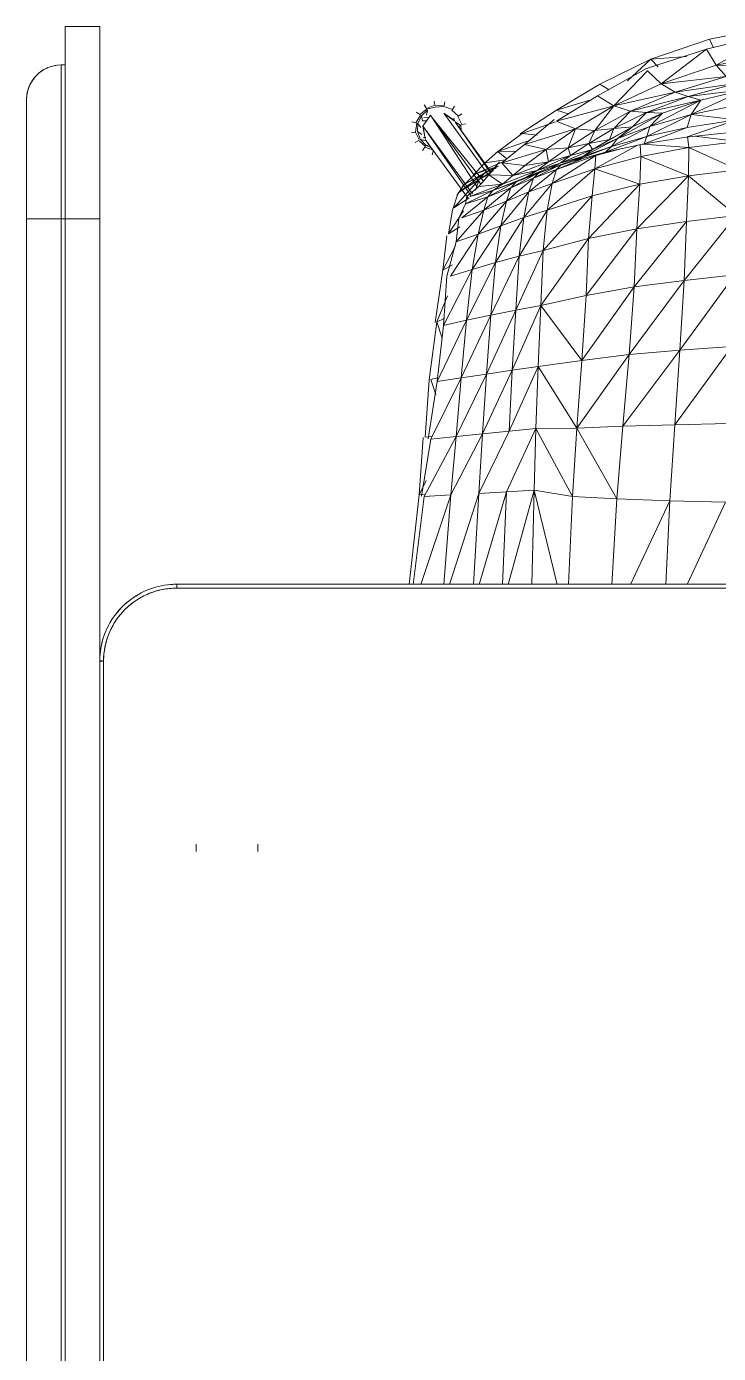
# Model space of a CAD drawing. Header units: millimetres. Extents: x 79795 to 317870, y -36033 to 97293.
# Drawn here: x 199569 to 199928, y 25207 to 25897 of the extents above; entities that cross this region are included whole.
import ezdxf

# ---------------------------------------------------------------- set-up
doc = ezdxf.new("R2010")
doc.units = ezdxf.units.MM
doc.header["$MEASUREMENT"] = 0
doc.layers.get('0').update_dxf_attribs({"linetype": 'CONTINUOUS'})
doc.layers.add('G-IMPT', color=8, linetype='CONTINUOUS', lineweight=9)

# ---------------------------------------------------------------- blocks, each defined once
blk = doc.blocks.new('OLA high stool - Kin high stool_dwg_KIN602 - GLIDES-1332775-Level 4')
at = {"layer": 'G-IMPT'}
for p, q in [((-8.01, -7.636), (-8.025, -7.558)), ((-8.322, -7.828), (-8.389, -7.783)), ((-8.322, -7.828), (-8.38, -8.002)), ((-8.185, -7.701), (-8.306, -7.84)), ((-8.185, -7.701), (-8.229, -7.634)), ((-8.01, -7.636), (-8.175, -7.718)), ((-8.133, -7.86), (-8.13, -7.788)), ((-8.13, -7.788), (-8.122, -7.846)), ((-8.004, -7.676), (-8.062, -7.763)), ((-7.893, -7.648), (-8.007, -7.656)), ((-8.004, -7.676), (-7.936, -7.679)), ((-8.4, -7.998), (-8.48, -7.981)), ((-8.4, -7.998), (-8.407, -8.184)), ((-8.38, -8.002), (-8.367, -8.178)), ((-8.488, -8.199), (-8.407, -8.184)), ((-8.342, -8.359), (-8.413, -8.404)), ((-8.407, -8.184), (-8.342, -8.359)), ((-8.325, -8.349), (-8.367, -8.178)), ((-8.325, -8.349), (-8.215, -8.496)), ((-8.308, -8.338), (-8.203, -8.357)), ((-8.308, -8.338), (-8.192, -8.463)), ((-8.153, -8.41), (-8.15, -8.309)), ((-8.087, -8.441), (-8.088, -8.354)), ((-7.738, -8.426), (-7.744, -8.372)), ((-7.705, -8.482), (-7.58, -8.365)), ((-7.705, -8.482), (-7.684, -8.376)), ((-7.705, -8.482), (-7.684, -8.376)), ((-7.67, -8.499), (-7.564, -8.377)), ((-7.58, -8.365), (-7.593, -8.299)), ((-7.58, -8.365), (-7.593, -8.299)), ((-7.58, -8.365), (-7.528, -8.251)), ((-7.547, -8.389), (-7.493, -8.226)), ((-7.547, -8.389), (-7.483, -8.439)), ((-7.47, -8.219), (-7.392, -8.24)), ((-8.215, -8.496), (-8.264, -8.564)), ((-8.203, -8.48), (-8.046, -8.574)), ((-8.192, -8.463), (-8.087, -8.441)), ((-8.192, -8.463), (-8.087, -8.441)), ((-8.192, -8.463), (-8.036, -8.535)), ((-8.046, -8.574), (-8.066, -8.655)), ((-8.041, -8.554), (-7.859, -8.581)), ((-8.036, -8.535), (-7.948, -8.474)), ((-8.036, -8.535), (-7.948, -8.474)), ((-8.036, -8.535), (-7.866, -8.541)), ((-7.866, -8.541), (-7.806, -8.451)), ((-7.866, -8.541), (-7.806, -8.451)), ((-7.866, -8.541), (-7.705, -8.482)), ((-7.859, -8.581), (-7.695, -8.499)), ((-7.859, -8.581), (-7.848, -8.663)), ((-7.684, -8.516), (-7.643, -8.587))]:
    blk.add_line(p, q, dxfattribs=at)
blk = doc.blocks.new('OLA high stool - Kin high stool_dwg_KIN602 - FRAME-1332777-Level 4')
at = {"layer": 'G-IMPT'}
for p, q in [((0.191, 0.669), (1.214, 1.401)), ((0.191, 0.669), (1.227, 1.388)), ((0, 0.425), (1.269, 1.344)), ((1.391, 1.242), (0.082, 0.184)), ((0.082, 0.184), (1.455, 1.188)), ((1.531, 1.122), (0.082, 0.184)), ((0.302, 0.026), (1.651, 1.013)), ((0.302, 0.026), (1.689, 0.978)), ((0.566, 0.068), (1.757, 0.931)), ((0, 0.425), (0.155, 0.643)), ((0.156, 0.64), (0.031, 0.465)), ((0.191, 0.669), (0.155, 0.643)), ((0.082, 0.184), (0.046, 0.158)), ((0.046, 0.158), (0.266, 0)), ((0.266, 0), (0.53, 0.043)), ((0.266, 0), (0.302, 0.026)), ((0.529, 0.044), (0.272, 0.004)), ((0.566, 0.068), (0.53, 0.043))]:
    blk.add_line(p, q, dxfattribs=at)
blk = doc.blocks.new('OLA high stool - Kin high stool_dwg_KIN602 - SHELL-1332778-Level 4')
at = {"layer": 'G-IMPT'}
for p, q in [((-9.228, -2.432), (-9.447, -1.28)), ((-9.179, -1.159), (-9.228, -2.432)), ((-9.761, -2.567), (-9.994, -1.391)), ((-9.554, -2.632), (-9.859, -1.407)), ((-9.228, -2.432), (-9.807, -1.398)), ((-8.509, -2.746), (-8.727, -1.831)), ((-8.727, -1.831), (-8.584, -3.006)), ((-8.217, -2.942), (-8.727, -1.831)), ((-8.851, -2.028), (-8.584, -3.006)), ((-8.851, -2.028), (-8.675, -3.27)), ((-8.418, -1.967), (-8.217, -2.942)), ((-8.217, -2.942), (-8.107, -2.015)), ((-7.948, -3.023), (-8.107, -2.015)), ((-7.755, -3.048), (-8.107, -2.015)), ((-7.755, -3.048), (-7.864, -2.026)), ((-7.666, -1.978), (-7.773, -2.877)), ((-7.666, -1.978), (-7.542, -2.989)), ((-7.086, -1.982), (-7.542, -2.989)), ((-7.086, -1.982), (-6.965, -2.996)), ((-6.965, -2.996), (-6.148, -2.021)), ((-6.024, -3.041), (-6.148, -2.021)), ((-4.821, -3.087), (-6.148, -2.021)), ((-3.394, -3.173), (-4.935, -2.053)), ((-4.935, -2.053), (-4.821, -3.087)), ((-1.867, -3.277), (-3.471, -2.11)), ((-3.471, -2.11), (-3.394, -3.173)), ((-9.554, -2.632), (-9.228, -2.432)), ((-8.996, -2.227), (-9.228, -2.432)), ((-9.228, -2.432), (-8.843, -3.556)), ((-8.996, -2.227), (-8.675, -3.27)), ((-8.996, -2.227), (-8.843, -3.556)), ((-1.894, -2.177), (-1.867, -3.277)), ((-0.279, -2.244), (-0.307, -3.381)), ((1.403, -3.026), (-0.279, -2.244)), ((-9.584, -2.486), (-9.761, -2.567)), ((-9.351, -3.765), (-9.761, -2.567)), ((-8.843, -3.556), (-9.554, -2.632)), ((-9.161, -3.857), (-9.554, -2.632)), ((-8.509, -2.746), (-8.584, -3.006)), ((-7.973, -3.786), (-8.509, -2.746)), ((-8.509, -2.746), (-8.242, -3.532)), ((-8.217, -2.942), (-8.509, -2.746)), ((-8.509, -2.746), (-8.261, -3.855)), ((-8.217, -2.942), (-7.948, -3.023)), ((-7.973, -3.786), (-8.217, -2.942)), ((-7.767, -3.85), (-8.217, -2.942)), ((-9.406, -3.035), (-9.351, -3.765)), ((-8.675, -3.27), (-8.584, -3.006)), ((-8.584, -3.006), (-8.261, -3.855)), ((-8.584, -3.006), (-8.288, -4.181)), ((-7.616, -3.908), (-7.948, -3.023)), ((-7.948, -3.023), (-7.767, -3.85)), ((-7.542, -2.989), (-7.766, -3.016)), ((-7.616, -3.908), (-7.755, -3.048)), ((-7.542, -2.989), (-7.611, -3.933)), ((-7.542, -2.989), (-7.356, -3.974)), ((-6.965, -2.996), (-7.542, -2.989)), ((-6.965, -2.996), (-7.356, -3.974)), ((-5.876, -4.055), (-6.965, -2.996)), ((-6.965, -2.996), (-6.789, -3.996)), ((-6.024, -3.041), (-6.965, -2.996)), ((-5.876, -4.055), (-6.024, -3.041)), ((-6.024, -3.041), (-4.821, -3.087)), ((-4.691, -4.11), (-6.024, -3.041)), ((-3.306, -4.215), (-4.821, -3.087)), ((-4.821, -3.087), (-4.691, -4.11)), ((-3.394, -3.173), (-4.821, -3.087)), ((-1.84, -4.34), (-3.394, -3.173)), ((-3.394, -3.173), (-3.306, -4.215)), ((-1.867, -3.277), (-3.394, -3.173)), ((-8.843, -3.556), (-8.675, -3.27)), ((-8.675, -3.27), (-8.288, -4.181)), ((-8.675, -3.27), (-8.392, -4.523)), ((-1.84, -4.34), (-1.867, -3.277)), ((-1.867, -3.277), (-0.307, -3.381)), ((-0.307, -3.381), (-0.351, -4.465)), ((-0.307, -3.381), (1.403, -3.459)), ((1.403, -4.185), (-0.307, -3.381)), ((-9.192, -3.616), (-9.351, -3.765)), ((-9.351, -3.765), (-8.835, -4.811)), ((-9.351, -3.765), (-8.906, -4.247)), ((-9.111, -3.837), (-8.843, -3.556)), ((-8.843, -3.556), (-8.392, -4.523)), ((-8.261, -3.855), (-8.242, -3.532)), ((-8.242, -3.532), (-7.973, -3.786)), ((-7.965, -4.146), (-8.242, -3.532)), ((-7.723, -4.452), (-8.242, -3.532)), ((-7.723, -4.452), (-7.973, -3.786)), ((-7.973, -3.786), (-7.767, -3.85)), ((-7.56, -4.571), (-7.973, -3.786)), ((-9.161, -3.857), (-8.6, -4.857)), ((-8.392, -4.523), (-9.111, -3.837)), ((-8.261, -3.855), (-8.288, -4.181)), ((-8.261, -3.855), (-7.965, -4.146)), ((-8.261, -3.855), (-7.928, -4.528)), ((-7.767, -3.85), (-7.616, -3.908)), ((-7.56, -4.571), (-7.767, -3.85)), ((-7.446, -4.693), (-7.767, -3.85)), ((-7.446, -4.693), (-7.616, -3.908)), ((-7.599, -3.989), (-7.356, -3.974)), ((-7.107, -4.917), (-7.588, -4.04)), ((-7.356, -3.974), (-6.789, -3.996)), ((-7.356, -3.974), (-7.107, -4.917)), ((-6.789, -3.996), (-7.107, -4.917)), ((-6.789, -3.996), (-5.876, -4.055)), ((-6.553, -4.971), (-6.789, -3.996)), ((-5.677, -5.041), (-6.789, -3.996)), ((-5.876, -4.055), (-4.691, -4.11)), ((-4.514, -5.093), (-5.876, -4.055)), ((-5.876, -4.055), (-5.677, -5.041)), ((-8.288, -4.181), (-8.392, -4.523)), ((-8.288, -4.181), (-7.928, -4.528)), ((-8.288, -4.181), (-7.891, -4.911)), ((-7.928, -4.528), (-7.965, -4.146)), ((-7.965, -4.146), (-7.723, -4.452)), ((-7.708, -4.611), (-7.965, -4.146)), ((-7.498, -4.96), (-7.965, -4.146)), ((-4.691, -4.11), (-3.306, -4.215)), ((-3.184, -5.181), (-4.691, -4.11)), ((-4.691, -4.11), (-4.514, -5.093)), ((-3.306, -4.215), (-1.84, -4.34)), ((-3.184, -5.181), (-3.306, -4.215)), ((-1.796, -5.28), (-3.306, -4.215)), ((-1.84, -4.34), (-0.351, -4.465)), ((-1.84, -4.34), (-1.796, -5.28)), ((-8.392, -4.523), (-8.6, -4.857)), ((-8.392, -4.523), (-7.891, -4.911)), ((-8.392, -4.523), (-7.926, -5.311)), ((-8.078, -5.701), (-8.392, -4.523)), ((-7.891, -4.911), (-7.928, -4.528)), ((-7.623, -5.036), (-7.928, -4.528)), ((-7.928, -4.528), (-7.708, -4.611)), ((-7.723, -4.452), (-7.56, -4.571)), ((-7.498, -4.96), (-7.723, -4.452)), ((-7.365, -5.145), (-7.723, -4.452)), ((-7.623, -5.036), (-7.708, -4.611)), ((-7.498, -4.96), (-7.708, -4.611)), ((-7.365, -5.145), (-7.56, -4.571)), ((-7.265, -5.354), (-7.56, -4.571)), ((-7.446, -4.693), (-7.56, -4.571)), ((-7.379, -4.891), (-7.518, -4.358)), ((-7.379, -4.891), (-7.473, -4.568)), ((-0.351, -4.465), (-1.796, -5.28)), ((-0.351, -4.465), (-0.398, -5.372)), ((1.403, -4.564), (-0.351, -4.465)), ((-8.835, -4.811), (-8.72, -4.618)), ((-8.835, -4.811), (-8.303, -5.701)), ((-8.6, -4.857), (-8.078, -5.701)), ((-7.265, -5.354), (-7.446, -4.693)), ((-8.515, -4.995), (-8.303, -5.701)), ((-7.926, -5.311), (-7.891, -4.911)), ((-7.533, -5.461), (-7.891, -4.911)), ((-7.891, -4.911), (-7.623, -5.036)), ((-7.623, -5.036), (-7.498, -4.96)), ((-7.533, -5.461), (-7.623, -5.036)), ((-7.623, -5.036), (-7.377, -5.411)), ((-7.377, -5.411), (-7.498, -4.96)), ((-7.498, -4.96), (-7.365, -5.145)), ((-7.498, -4.96), (-7.222, -5.62)), ((-7.092, -5.701), (-7.379, -4.891)), ((-6.802, -5.788), (-7.379, -4.891)), ((-7.107, -4.917), (-7.379, -4.891)), ((-7.365, -5.145), (-7.265, -5.354)), ((-7.104, -5.833), (-7.365, -5.145)), ((-7.365, -5.145), (-7.222, -5.62)), ((-7.092, -5.701), (-7.327, -5.127)), ((-6.802, -5.788), (-7.107, -4.917)), ((-6.258, -5.888), (-7.107, -4.917)), ((-6.553, -4.971), (-7.107, -4.917)), ((-5.433, -5.973), (-6.553, -4.971)), ((-6.553, -4.971), (-6.258, -5.888)), ((-5.677, -5.041), (-6.553, -4.971)), ((-5.433, -5.973), (-5.677, -5.041)), ((-5.677, -5.041), (-4.514, -5.093)), ((-4.306, -6.017), (-5.677, -5.041)), ((-4.514, -5.093), (-3.184, -5.181)), ((-4.514, -5.093), (-4.306, -6.017)), ((-8.078, -5.701), (-7.926, -5.311)), ((-7.926, -5.311), (-7.533, -5.461)), ((-7.926, -5.311), (-7.504, -5.91)), ((-7.602, -6.35), (-7.926, -5.311)), ((-7.533, -5.461), (-7.377, -5.411)), ((-7.222, -5.62), (-7.377, -5.411)), ((-7.377, -5.411), (-7.071, -6.094)), ((-7.377, -5.411), (-7.248, -5.861)), ((-7.104, -5.833), (-7.265, -5.354)), ((-3.184, -5.181), (-4.306, -6.017)), ((-3.184, -5.181), (-3.057, -6.07)), ((-1.796, -5.28), (-3.184, -5.181)), ((-1.796, -5.28), (-3.057, -6.07)), ((-1.786, -6.121), (-1.796, -5.28)), ((-0.398, -5.372), (-1.796, -5.28)), ((-0.398, -5.372), (-1.786, -6.121)), ((-0.398, -5.372), (-0.525, -6.154)), ((1.403, -5.456), (-0.398, -5.372)), ((-8.303, -5.701), (-8.228, -5.458)), ((-8.303, -5.701), (-7.822, -6.442)), ((-7.504, -5.91), (-7.533, -5.461)), ((-7.248, -5.861), (-7.533, -5.461)), ((-7.071, -6.094), (-7.222, -5.62)), ((-7.104, -5.833), (-7.222, -5.62)), ((-7.222, -5.62), (-6.931, -6.309)), ((-7.092, -5.701), (-7.178, -5.612)), ((-6.913, -6.172), (-7.092, -5.701)), ((-7.092, -5.701), (-6.802, -5.788)), ((-6.632, -6.261), (-7.092, -5.701)), ((1.403, -5.682), (-0.525, -6.154)), ((-7.602, -6.35), (-8.113, -5.749)), ((-8.065, -5.719), (-7.829, -6.402)), ((-7.504, -5.91), (-7.602, -6.35)), ((-7.504, -5.91), (-7.248, -5.861)), ((-7.23, -6.813), (-7.504, -5.91)), ((-7.176, -6.343), (-7.504, -5.91)), ((-7.176, -6.343), (-7.248, -5.861)), ((-7.248, -5.861), (-7.071, -6.094)), ((-7.248, -5.861), (-6.969, -6.594)), ((-6.913, -6.172), (-7.141, -5.721)), ((-6.931, -6.309), (-7.104, -5.833)), ((-6.839, -6.521), (-7.104, -5.833)), ((-6.632, -6.261), (-6.802, -5.788)), ((-6.802, -5.788), (-6.258, -5.888)), ((-6.107, -6.368), (-6.802, -5.788)), ((-6.258, -5.888), (-5.433, -5.973)), ((-5.315, -6.465), (-6.258, -5.888)), ((-6.258, -5.888), (-6.107, -6.368)), ((-5.433, -5.973), (-4.306, -6.017)), ((-5.315, -6.465), (-5.433, -5.973)), ((-4.213, -6.533), (-5.433, -5.973)), ((-7.791, -6.092), (-7.829, -6.402)), ((-7.701, -6.215), (-7.461, -6.9)), ((-6.969, -6.594), (-7.071, -6.094)), ((-7.071, -6.094), (-6.931, -6.309)), ((-6.793, -6.801), (-7.071, -6.094)), ((-7.019, -6.067), (-6.913, -6.172)), ((-6.714, -6.635), (-7.004, -6.109)), ((-6.714, -6.635), (-6.913, -6.172)), ((-6.913, -6.172), (-6.632, -6.261)), ((-6.444, -6.724), (-6.913, -6.172)), ((-2.981, -6.602), (-4.306, -6.017)), ((-4.306, -6.017), (-4.213, -6.533)), ((-3.057, -6.07), (-4.306, -6.017)), ((-1.731, -6.668), (-3.057, -6.07)), ((-3.057, -6.07), (-2.981, -6.602)), ((-1.786, -6.121), (-3.057, -6.07)), ((-1.731, -6.668), (-1.786, -6.121)), ((-0.525, -6.154), (-1.786, -6.121)), ((-1.786, -6.121), (-0.493, -6.722)), ((-0.525, -6.154), (1.403, -6.204)), ((1.404, -6.684), (-0.525, -6.154)), ((-0.525, -6.154), (-0.493, -6.722)), ((-7.435, -6.933), (-7.829, -6.402)), ((-7.23, -6.813), (-7.602, -6.35)), ((-7.461, -6.9), (-7.47, -6.514)), ((-7.23, -6.813), (-7.176, -6.343)), ((-6.969, -6.594), (-7.176, -6.343)), ((-6.839, -6.521), (-6.952, -6.25)), ((-6.662, -7.001), (-6.931, -6.309)), ((-6.839, -6.521), (-6.931, -6.309)), ((-6.444, -6.724), (-6.632, -6.261)), ((-6.632, -6.261), (-6.107, -6.368)), ((-5.94, -6.838), (-6.632, -6.261)), ((-5.185, -6.947), (-6.107, -6.368)), ((-6.107, -6.368), (-5.94, -6.838)), ((-5.315, -6.465), (-6.107, -6.368)), ((-5.185, -6.947), (-5.315, -6.465)), ((-5.315, -6.465), (-4.213, -6.533)), ((-4.111, -7.04), (-5.315, -6.465)), ((-7.461, -6.9), (-7.309, -6.714)), ((-7.287, -6.741), (-7.228, -7.164)), ((-7.257, -6.779), (-7.002, -7.356)), ((-6.969, -6.594), (-7.23, -6.813)), ((-6.985, -7.081), (-6.969, -6.594)), ((-6.793, -6.801), (-6.969, -6.594)), ((-6.662, -7.001), (-6.839, -6.521)), ((-6.839, -6.521), (-6.714, -6.635)), ((-6.529, -7.104), (-6.839, -6.521)), ((-6.259, -7.187), (-6.714, -6.635)), ((-6.714, -6.635), (-6.529, -7.104)), ((-6.444, -6.724), (-6.714, -6.635)), ((-6.259, -7.187), (-6.444, -6.724)), ((-5.769, -7.303), (-6.444, -6.724)), ((-5.94, -6.838), (-6.444, -6.724)), ((-2.904, -7.127), (-4.213, -6.533)), ((-4.213, -6.533), (-4.111, -7.04)), ((-2.981, -6.602), (-4.213, -6.533)), ((-2.981, -6.602), (-1.731, -6.668)), ((-1.677, -7.211), (-2.981, -6.602)), ((-2.981, -6.602), (-2.904, -7.127)), ((-1.677, -7.211), (-1.731, -6.668)), ((-0.461, -7.289), (-1.731, -6.668)), ((1.404, -7.281), (-0.493, -6.722)), ((-0.493, -6.722), (-0.461, -7.289)), ((1.404, -6.8), (-0.493, -6.722)), ((-7.461, -6.9), (-7.191, -7.198)), ((-6.985, -7.081), (-7.247, -6.867)), ((-7.028, -7.157), (-7.161, -6.888)), ((-7.15, -6.902), (-7.002, -7.356)), ((-7.15, -6.902), (-6.783, -7.59)), ((-7.15, -6.902), (-7.028, -7.157)), ((-7.12, -6.933), (-7.073, -7.046)), ((-7.072, -6.985), (-6.884, -7.283)), ((-6.793, -6.801), (-6.985, -7.081)), ((-6.741, -7.285), (-6.793, -6.801)), ((-6.538, -7.471), (-6.793, -6.801)), ((-6.662, -7.001), (-6.793, -6.801)), ((-6.538, -7.471), (-6.662, -7.001)), ((-6.386, -7.561), (-6.662, -7.001)), ((-6.529, -7.104), (-6.662, -7.001)), ((-5.047, -7.421), (-5.94, -6.838)), ((-5.94, -6.838), (-5.769, -7.303)), ((-5.185, -6.947), (-5.94, -6.838)), ((-5.047, -7.421), (-5.185, -6.947)), ((-4.005, -7.539), (-5.185, -6.947)), ((-4.111, -7.04), (-5.185, -6.947)), ((-2.824, -7.646), (-4.111, -7.04)), ((-4.111, -7.04), (-4.005, -7.539)), ((-2.904, -7.127), (-4.111, -7.04)), ((-6.962, -7.409), (-7.228, -7.164)), ((-7.028, -7.157), (-6.783, -7.59)), ((-6.884, -7.283), (-7.002, -7.179)), ((-6.884, -7.283), (-7.001, -7.063)), ((-6.741, -7.285), (-6.985, -7.081)), ((-6.981, -7.219), (-6.612, -7.712)), ((-6.612, -7.712), (-6.884, -7.283)), ((-6.884, -7.283), (-6.308, -7.795)), ((-6.884, -7.283), (-6.668, -7.352)), ((-6.54, -7.529), (-6.741, -7.285)), ((-6.386, -7.561), (-6.529, -7.104)), ((-6.103, -7.637), (-6.529, -7.104)), ((-6.259, -7.187), (-6.529, -7.104)), ((-6.103, -7.637), (-6.259, -7.187)), ((-5.61, -7.748), (-6.259, -7.187)), ((-5.769, -7.303), (-6.259, -7.187)), ((-4.91, -7.869), (-5.769, -7.303)), ((-5.769, -7.303), (-5.61, -7.748)), ((-5.047, -7.421), (-5.769, -7.303)), ((-1.622, -7.753), (-2.904, -7.127)), ((-2.904, -7.127), (-2.824, -7.646)), ((-1.677, -7.211), (-2.904, -7.127)), ((-0.428, -7.859), (-1.677, -7.211)), ((-1.677, -7.211), (-1.622, -7.753)), ((-0.461, -7.289), (-1.677, -7.211)), ((1.404, -7.887), (-0.461, -7.289)), ((1.404, -7.396), (-0.461, -7.289)), ((-6.74, -7.626), (-7.002, -7.356)), ((-6.56, -7.738), (-6.783, -7.59)), ((-6.386, -7.561), (-6.54, -7.529)), ((-6.512, -7.486), (-6.308, -7.795)), ((-6.095, -7.695), (-6.386, -7.561)), ((-6.246, -7.599), (-5.773, -7.908)), ((-4.91, -7.869), (-5.047, -7.421)), ((-3.9, -8.007), (-5.047, -7.421)), ((-4.005, -7.539), (-5.047, -7.421)), ((-4.005, -7.539), (-2.824, -7.646)), ((-2.748, -8.137), (-4.005, -7.539)), ((-4.005, -7.539), (-3.9, -8.007)), ((-6.26, -7.828), (-6.612, -7.712)), ((-5.773, -7.908), (-6.26, -7.828)), ((-5.61, -7.748), (-6.095, -7.695)), ((-5.773, -7.908), (-5.92, -7.678)), ((-4.908, -7.939), (-5.61, -7.748)), ((-5.528, -7.763), (-5.031, -8.022)), ((-5.141, -7.829), (-5.031, -8.022)), ((-1.571, -8.269), (-2.824, -7.646)), ((-2.824, -7.646), (-2.748, -8.137)), ((-1.622, -7.753), (-2.824, -7.646)), ((-0.397, -8.403), (-1.622, -7.753)), ((-1.622, -7.753), (-1.571, -8.269)), ((-0.428, -7.859), (-1.622, -7.753)), ((1.404, -8.471), (-0.428, -7.859)), ((-0.428, -7.859), (-0.397, -8.403)), ((1.404, -8.002), (-0.428, -7.859)), ((-5.733, -7.939), (-5.031, -8.022)), ((-3.961, -8.18), (-5.031, -8.022)), ((-3.9, -8.007), (-4.908, -7.939)), ((-4.505, -7.925), (-3.975, -8.149)), ((-3.975, -8.149), (-4.038, -7.988)), ((-3.975, -8.149), (-3.638, -8.037)), ((-3.975, -8.149), (-2.784, -8.306)), ((-3.9, -8.007), (-2.748, -8.137)), ((-2.792, -8.269), (-2.827, -8.128)), ((-2.748, -8.137), (-1.576, -8.326)), ((-2.792, -8.269), (-2.483, -8.167)), ((-2.784, -8.306), (-1.609, -8.385)), ((-1.628, -8.262), (-1.609, -8.385)), ((-1.571, -8.269), (-0.404, -8.462)), ((-0.723, -8.366), (-0.434, -8.506)), ((-0.434, -8.506), (-0.441, -8.398)), ((-0.397, -8.403), (1.404, -8.628)), ((-0.434, -8.506), (-1.605, -8.425)), ((-0.434, -8.506), (1.404, -8.713))]:
    blk.add_line(p, q, dxfattribs=at)

msp = doc.modelspace()

# ---------------------------------------------------------------- linework, layer by layer
at = {"layer": 'G-IMPT'}
for p, q in [((199606.58, 25897.08), (199588.58, 25897.08)), ((199588.58, 25897.08), (199588.58, 25797.08)), ((199588.58, 25797.08), (199588.58, 25897.08)), ((199606.58, 25797.08), (199606.58, 25897.08)), ((199606.58, 25897.08), (199606.58, 25797.08)), ((199588.58, 25877.08), (199586.58, 25877.08)), ((199586.58, 25797.08), (199586.58, 25877.08)), ((199586.58, 25877.08), (199586.58, 25797.08)), ((199568.58, 25797.08), (199568.58, 24617.08)), ((199586.58, 25797.08), (199568.58, 25797.08)), ((199568.58, 25797.08), (199586.58, 25797.08)), ((200966.58, 25607.08), (199646.58, 25607.08)), ((199646.58, 25605.08), (199646.58, 25607.08)), ((199646.58, 25607.08), (199646.58, 25605.08)), ((199606.58, 25567.24), (199607.86, 25567.24)), ((199607.86, 25567.24), (199606.58, 25567.24)), ((199608.58, 25567.08), (199606.58, 25567.08)), ((199606.58, 25567.08), (199608.58, 25567.08)), ((199656.71, 25471.86), (199656.71, 25468.08)), ((199688.71, 25468.08), (199688.71, 25471.86))]:
    msp.add_line(p, q, dxfattribs=at)
at = {"layer": 'G-IMPT', "flags": 128}
for points in [[(199606.58, 25897.08), (199602.08, 25897.08), (199597.58, 25897.08), (199593.08, 25897.08), (199588.58, 25897.08)], [(199588.58, 25897.08), (199593.08, 25897.08), (199597.58, 25897.08), (199602.08, 25897.08), (199606.58, 25897.08)], [(199574.57, 25872.48), (199575.11, 25872.95), (199575.68, 25873.4), (199576.26, 25873.83), (199576.86, 25874.23), (199577.47, 25874.6), (199578.1, 25874.95), (199578.74, 25875.28)], [(199581.42, 25876.32), (199582.11, 25876.52), (199582.82, 25876.68), (199583.52, 25876.82), (199584.23, 25876.93)], [(199586.58, 25877.08), (199587.08, 25877.08), (199587.58, 25877.08), (199588.08, 25877.08), (199588.58, 25877.08)], [(199588.58, 25877.08), (199588.08, 25877.08), (199587.58, 25877.08), (199587.08, 25877.08), (199586.58, 25877.08)], [(199586.58, 25877.08), (199587.08, 25877.08), (199587.58, 25877.08), (199588.08, 25877.08), (199588.58, 25877.08)], [(199588.58, 25877.08), (199588.08, 25877.08), (199587.58, 25877.08), (199587.08, 25877.08), (199586.58, 25877.08)], [(199568.58, 25859.08), (199568.6, 25859.8), (199568.64, 25860.52), (199568.71, 25861.23), (199568.81, 25861.95), (199568.94, 25862.66), (199569.1, 25863.36), (199569.28, 25864.05), (199569.5, 25864.74), (199569.74, 25865.42), (199570, 25866.09), (199570.3, 25866.75), (199570.62, 25867.39), (199570.96, 25868.02), (199571.33, 25868.64), (199571.73, 25869.24), (199572.14, 25869.83), (199572.59, 25870.4), (199573.05, 25870.95)], [(199568.58, 25849.95), (199568.58, 25851.21), (199568.58, 25852.37), (199568.58, 25853.45), (199568.58, 25854.44), (199568.58, 25855.33), (199568.58, 25855.92)], [(199568.58, 25840.92), (199568.58, 25855.92), (199568.58, 25855.09), (199568.58, 25854.17), (199568.58, 25853.16), (199568.58, 25852.05), (199568.58, 25850.86), (199568.58, 25849.95)], [(199568.58, 25840.92), (199568.58, 25816.62), (199568.58, 25818.96), (199568.58, 25821.26), (199568.58, 25823.53), (199568.58, 25825.75), (199568.58, 25827.92), (199568.58, 25829.46)], [(199568.58, 25829.46), (199568.58, 25827.32), (199568.58, 25825.13), (199568.58, 25822.9), (199568.58, 25820.62), (199568.58, 25818.31), (199568.58, 25816.62)], [(199568.58, 25797.08), (199568.58, 25502.08), (199568.58, 25207.08), (199568.58, 24912.08), (199568.58, 24617.08)], [(199568.58, 24617.08), (199568.58, 24912.08), (199568.58, 25207.08), (199568.58, 25502.08), (199568.58, 25797.08)], [(199586.58, 24617.08), (199586.58, 24912.08), (199586.58, 25207.08), (199586.58, 25502.08), (199586.58, 25797.08)], [(199588.58, 25797.08), (199588.08, 25797.08), (199587.58, 25797.08), (199587.08, 25797.08), (199586.58, 25797.08)], [(199586.58, 25797.08), (199586.58, 25502.08), (199586.58, 25207.08), (199586.58, 24912.08), (199586.58, 24617.08)], [(199586.58, 25797.08), (199587.08, 25797.08), (199587.58, 25797.08), (199588.08, 25797.08), (199588.58, 25797.08)], [(199588.58, 25797.08), (199593.08, 25797.08), (199597.58, 25797.08), (199602.08, 25797.08), (199606.58, 25797.08)], [(199606.58, 25797.08), (199602.08, 25797.08), (199597.58, 25797.08), (199593.08, 25797.08), (199588.58, 25797.08)], [(199588.58, 25797.08), (199588.58, 25502.08), (199588.58, 25207.08), (199588.58, 24912.08), (199588.58, 24617.08)], [(199588.58, 24617.08), (199588.58, 24912.08), (199588.58, 25207.08), (199588.58, 25502.08), (199588.58, 25797.08)], [(199606.58, 24617.08), (199606.58, 24912.08), (199606.58, 25207.08), (199606.58, 25502.08), (199606.58, 25797.08)], [(199606.58, 25797.08), (199606.58, 25502.08), (199606.58, 25207.08), (199606.58, 24912.08), (199606.58, 24617.08)], [(199646.58, 25607.08), (199644.98, 25607.05), (199643.39, 25606.95), (199641.79, 25606.79), (199640.21, 25606.57), (199638.64, 25606.28), (199637.07, 25605.93), (199635.53, 25605.52), (199634, 25605.05), (199632.49, 25604.52), (199631.01, 25603.92), (199629.54, 25603.27), (199628.11, 25602.56), (199626.71, 25601.79), (199625.33, 25600.97), (199624, 25600.09), (199622.69, 25599.16), (199621.43, 25598.18), (199620.21, 25597.15), (199619.03, 25596.07), (199617.89, 25594.95), (199616.8, 25593.78), (199615.75, 25592.57), (199614.76, 25591.31), (199613.81, 25590.02), (199612.92, 25588.69), (199612.09, 25587.33), (199611.3, 25585.93), (199610.58, 25584.51), (199609.91, 25583.05), (199609.3, 25581.57), (199608.75, 25580.07), (199608.26, 25578.55), (199607.83, 25577.01), (199607.47, 25575.45), (199607.16, 25573.88), (199606.92, 25572.3), (199606.75, 25570.71), (199606.63, 25569.11), (199606.58, 25567.51)], [(200966.58, 25607.08), (200636.58, 25607.08), (200306.58, 25607.08), (199976.58, 25607.08), (199646.58, 25607.08)], [(199646.58, 25607.08), (199976.58, 25607.08), (200306.58, 25607.08), (200636.58, 25607.08), (200966.58, 25607.08)], [(199646.58, 25605.08), (199976.58, 25605.08), (200306.58, 25605.08), (200636.58, 25605.08), (200966.58, 25605.08)], [(200966.58, 25605.08), (200636.58, 25605.08), (200306.58, 25605.08), (199976.58, 25605.08), (199646.58, 25605.08)], [(199608.58, 24847.08), (199608.58, 25027.08), (199608.58, 25207.08), (199608.58, 25387.08), (199608.58, 25567.08)], [(199608.58, 25567.08), (199608.58, 25387.08), (199608.58, 25207.08), (199608.58, 25027.08), (199608.58, 24847.08)]]:
    msp.add_lwpolyline(points, dxfattribs=at)
at = {"layer": 'G-IMPT'}
for centre, radius, start, end in [((199586.58, 25859.08), 18, 90, 180), ((199586.58, 25859.08), 18, 90, 180), ((199586.58, 25859.08), 18, 112.5, 180), ((199586.58, 25859.08), 18, 112.5, 180), ((199646.58, 25567.08), 40, 103.61388, 122.16077), ((199646.58, 25567.08), 40, 103.61388, 122.16077), ((199646.58, 25567.08), 40, 103.61388, 122.16077), ((199646.58, 25567.08), 40, 103.61388, 122.16077), ((199646.58, 25567.08), 40, 90, 96.2369), ((199646.58, 25567.08), 40, 90, 96.2369), ((199646.58, 25567.08), 40, 90, 96.2369), ((199646.58, 25567.08), 40, 90, 96.2369), ((199646.58, 25567.08), 40, 126.33385, 144.19282), ((199646.58, 25567.08), 40, 126.33385, 144.19282), ((199646.58, 25567.08), 40, 126.33385, 144.19282), ((199646.58, 25567.08), 40, 126.33385, 144.19282), ((199646.58, 25567.08), 40, 147.83923, 166.38612), ((199646.58, 25567.08), 40, 147.83923, 166.38612), ((199646.58, 25567.08), 40, 147.83923, 166.38612), ((199646.58, 25567.08), 40, 147.83923, 166.38612), ((199646.58, 25567.08), 40, 173.7631, 180), ((199646.58, 25567.08), 40, 173.7631, 180), ((199646.58, 25567.08), 40, 173.7631, 180), ((199646.58, 25567.08), 40, 173.7631, 180)]:
    msp.add_arc(centre, radius, start, end, dxfattribs=at)
for points in [[(199568.58, 25820.81), (199568.58, 25828.3), (199568.58, 25842.06), (199568.58, 25855.84), (199568.58, 25859.09), (199568.58, 25859.08)], [(199568.58, 25859.08), (199568.58, 25859.09), (199568.58, 25855.84), (199568.58, 25842.06), (199568.58, 25821.42), (199568.58, 25805.2), (199568.58, 25797.08)], [(199568.58, 25797.08), (199568.58, 25801.19), (199568.58, 25805.21), (199568.58, 25809.18)], [(199608.58, 25567.08), (199608.58, 25572.05), (199610.56, 25582), (199619.01, 25594.65), (199631.66, 25603.1), (199641.61, 25605.08), (199646.58, 25605.08)]]:
    msp.add_open_spline(points, degree=3, dxfattribs=at)
for points, knots in [([(199568.58, 25809.18), (199568.58, 25813.14), (199568.58, 25820.96), (199568.58, 25831.75), (199568.58, 25841.2), (199568.58, 25848.97), (199568.58, 25854.72), (199568.58, 25858.29), (199568.58, 25859.08), (199568.58, 25859.08)], [0.1250042, 0.1250042, 0.1250042, 0.1250042, 0.25, 0.375, 0.5, 0.625, 0.75, 0.875, 1, 1, 1, 1]), ([(199568.58, 25859.08), (199568.58, 25859.08), (199568.58, 25858.29), (199568.58, 25854.72), (199568.58, 25848.97), (199568.58, 25841.2), (199568.58, 25831.75), (199568.58, 25820.96), (199568.58, 25813.14), (199568.58, 25809.18)], [0, 0, 0, 0, 0.125, 0.25, 0.375, 0.5, 0.625, 0.75, 0.8749958, 0.8749958, 0.8749958, 0.8749958]), ([(199646.58, 25605.08), (199643.97, 25605.04), (199638.93, 25604.52), (199633.13, 25602.77), (199628.69, 25600.66), (199625.45, 25598.71), (199622.4, 25596.46), (199619.67, 25594), (199617.2, 25591.26), (199614.95, 25588.21), (199613, 25584.97), (199610.89, 25580.53), (199609.14, 25574.73), (199608.62, 25569.69), (199608.58, 25567.08)], [0, 0, 0, 0, 0.125, 0.25, 0.3125, 0.375, 0.4375, 0.5, 0.5625, 0.625, 0.6875, 0.75, 0.875, 1, 1, 1, 1])]:
    msp.add_open_spline(points, degree=3, knots=knots, dxfattribs=at)

# ---------------------------------------------------------------- block references
at = {"xscale": 25.4, "yscale": 25.4, "zscale": 25.4, "rotation": 270}
for name, p in [('OLA high stool - Kin high stool_dwg_KIN602 - SHELL-1332778-Level 4', (199988.67, 25642.62)), ('OLA high stool - Kin high stool_dwg_KIN602 - GLIDES-1332775-Level 4', (199988.67, 25642.62)), ('OLA high stool - Kin high stool_dwg_KIN602 - FRAME-1332777-Level 4', (199774.53, 25852.08))]:
    msp.add_blockref(name, p, dxfattribs=at)

doc.saveas('drawing.dxf')
